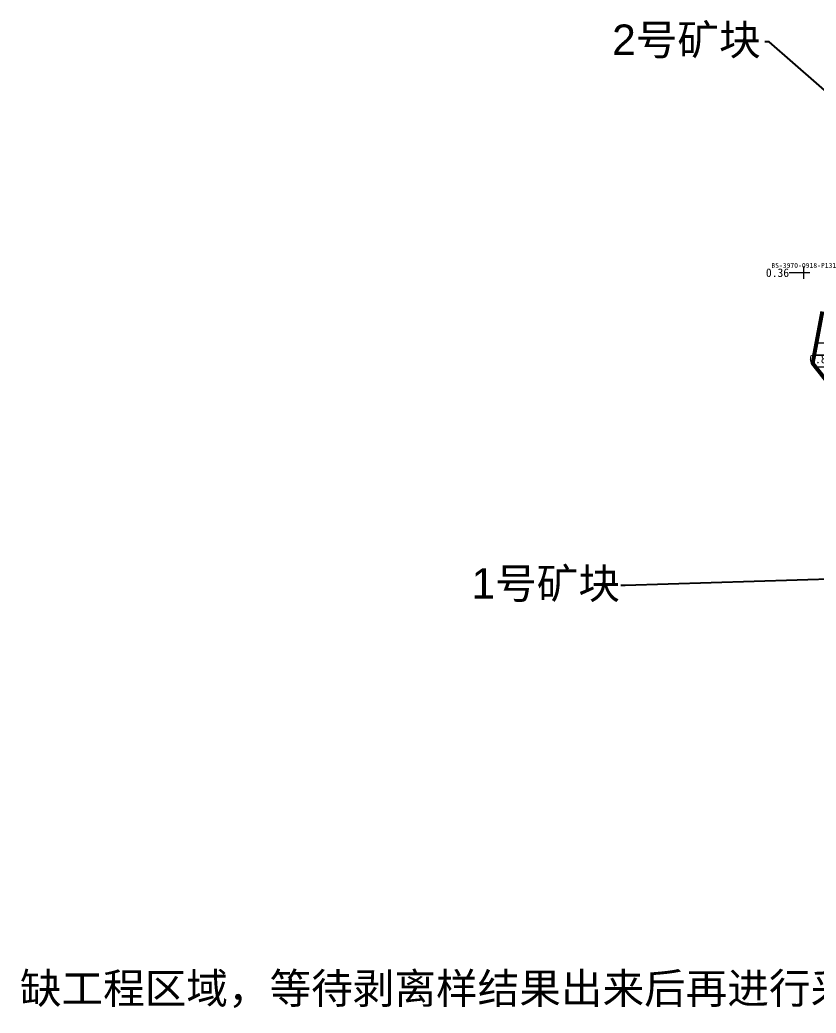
# Model space of a CAD drawing. Header units: inches. Extents: x 469796 to 469991, y 4349683 to 4349814.
# Drawn here: x 469796.4 to 469861.6, y 4349682.5 to 4349763.9 of the extents above; entities that cross this region are included whole.
import ezdxf
from ezdxf import colors
from ezdxf.entities.mleader import LeaderData, LeaderLine
from ezdxf.enums import TextEntityAlignment as Align
from ezdxf.math import Vec2, Vec3

# ---------------------------------------------------------------- set-up
doc = ezdxf.new("R2010")
doc.units = ezdxf.units.IN
doc.header["$MEASUREMENT"] = 0
for name, color, linetype, lineweight in [('点', 7, 'Continuous', 0), ('爆区方格网', 7, 'Continuous', 0), ('线条', 7, 'Continuous', 0), ('钻孔', 7, 'Continuous', 0)]:
    doc.layers.add(name, color=color, linetype=linetype, lineweight=lineweight)
doc.styles.add('3dmine_textStyle_2', font='', dxfattribs={"height": 1})
doc.styles.get("Standard").update_dxf_attribs({"font": 'arial.ttf'})
doc.styles.get('3dmine_textStyle_2').set_extended_font_data('SimSun-ExtB')

msp = doc.modelspace()

# ---------------------------------------------------------------- hatches: boundary and pattern name
at = {"layer": '钻孔', "linetype": 'Continuous', "lineweight": 0, "true_color": 0x808080, "extrusion": (0, 1, 0)}
msp.add_hatch(color=8, dxfattribs=at).paths.add_polyline_path([(-469861.594, 3960.398), (-469860.594, 3960.398), (-469860.594, 3972.398), (-469861.594, 3972.398)], flags=0)

# ---------------------------------------------------------------- linework, layer by layer
at = {"color": 5, "linetype": 'Continuous', "lineweight": 53, "elevation": 3966.246}
msp.add_lwpolyline([(469862.112, 4349740.002), (469861.303, 4349735.776), (469864.089, 4349732.247)], dxfattribs=at)
at = {"layer": '点', "color": 138, "linetype": 'Continuous', "lineweight": 0, "true_color": 0x004c4c, "elevation": 3972.398}
for points in [[(469861.094, 4349743.184), (469860.094, 4349743.184)], [(469860.594, 4349742.684), (469860.594, 4349743.684)]]:
    msp.add_lwpolyline(points, dxfattribs=at)
at = {"layer": '爆区方格网', "color": 4, "linetype": 'Continuous', "lineweight": 0, "true_color": 0x00ffff, "elevation": 3972.193}
for points in [[(469862.304, 4349736.442), (469861.43, 4349736.442), (469861.622, 4349737.442), (469862.304, 4349737.442), (469862.304, 4349736.442)], [(469862.304, 4349735.442), (469861.567, 4349735.442), (469861.304, 4349735.775), (469861.304, 4349735.782), (469861.43, 4349736.442), (469862.304, 4349736.442), (469862.304, 4349735.442)]]:
    msp.add_lwpolyline(points, dxfattribs=at)
at = {"layer": '线条', "color": 138, "linetype": 'Continuous', "lineweight": 0, "true_color": 0x004c4c, "elevation": 3972.398}
msp.add_lwpolyline([(469860.594, 4349743.184), (469860.594, 4349743.184), (469860.594, 4349743.184)], dxfattribs=at)
at = {"layer": '钻孔', "color": 8, "linetype": 'Continuous', "lineweight": 0, "true_color": 0x808080}
for elevation in [3972.398, 3960.398]:
    msp.add_lwpolyline([(469860.594, 4349743.184), (469859.394, 4349743.184)], dxfattribs=dict(at, elevation=elevation))

# ---------------------------------------------------------------- texts
at = {"layer": '钻孔', "color": 138, "linetype": 'Continuous', "lineweight": 0, "true_color": 0x004c4c, "style": '3dmine_textStyle_2'}
msp.add_text('BS-3970-0918-P131', height=0.4, dxfattribs=at).set_placement((469860.594, 4349743.584, 3972.398), align=Align.CENTER)
at = {"layer": '钻孔', "color": 8, "linetype": 'Continuous', "lineweight": 0, "true_color": 0x808080, "style": '3dmine_textStyle_2'}
msp.add_text('0.36', height=0.7, dxfattribs=at).set_placement((469859.394, 4349743.184, 3966.398), align=Align.MIDDLE_RIGHT)
at = {"layer": '钻孔', "color": 4, "linetype": 'Continuous', "lineweight": 0, "true_color": 0x00ffff, "style": '3dmine_textStyle_2'}
msp.add_text('0.88', height=0.7, dxfattribs=at).set_placement((469862.944, 4349736.117, 3966.244), align=Align.MIDDLE_RIGHT)

# ---------------------------------------------------------------- leaders
ml = msp.add_multileader_mtext('Standard')
ml.set_content('2{\\f宋体|b0|i0|c134|p2;号矿块}', color=256)
ml.set_leader_properties()
ml.build(insert=Vec2(0, 0))
ml.multileader.update_dxf_attribs({"dogleg_length": 0.36, "arrow_head_size": 0.18})
ctx = ml.context
ctx.base_point, ctx.char_height, ctx.arrow_head_size, ctx.landing_gap_size, ctx.plane_origin = Vec3(469844.799, 4349762.09, 3972.334), 2.5, 0.18, 0.09, Vec3(469872.304, 4349749.383, 3972.334)
notes = []
notes.append((ctx, [(0, (1, 1, 0), (469857.765, 4349762.09, 3972.334), (-1, 0), 0.36, [(0, [(469872.304, 4349749.383, 3972.334)], 256, [])])]))
ctx.mtext.insert, ctx.mtext.flow_direction = Vec3(469844.889, 4349763.522, 3972.334), 5
ml = msp.add_multileader_mtext('Standard')
ml.set_content('{\\f宋体|b0|i0|c134|p2;缺工程区域，等待剥离样结果出来后再进行采剥}', color=256)
ml.set_leader_properties()
ml.build(insert=Vec2(0, 0))
ml.multileader.update_dxf_attribs({"dogleg_length": 0.36, "arrow_head_size": 0.18})
ctx = ml.context
ctx.base_point, ctx.char_height, ctx.arrow_head_size, ctx.landing_gap_size, ctx.plane_origin = Vec3(469796.274, 4349684.357), 2.5, 0.18, 0.09, Vec3(469897.204, 4349718.881)
notes.append((ctx, [(0, (1, 1, 0), (469871.493, 4349684.357), (-1, 0), 0.36, [(0, [(469897.204, 4349718.881)], 256, [])])]))
ctx.mtext.insert, ctx.mtext.flow_direction = Vec3(469796.364, 4349685.795), 5
ml = msp.add_multileader_mtext('Standard')
ml.set_content('1{\\f宋体|b0|i0|c134|p2;号矿块}', color=256)
ml.set_leader_properties()
ml.build(insert=Vec2(0, 0))
ml.multileader.update_dxf_attribs({"dogleg_length": 0.36, "arrow_head_size": 0.18})
ctx = ml.context
ctx.base_point, ctx.char_height, ctx.arrow_head_size, ctx.landing_gap_size, ctx.plane_origin = Vec3(469833.272, 4349717.543, 3972.854), 2.5, 0.18, 0.09, Vec3(469874.804, 4349718.442, 3972.854)
notes.append((ctx, [(0, (1, 1, 0), (469845.961, 4349717.543, 3972.854), (-1, 0), 0.36, [(0, [(469874.804, 4349718.442, 3972.854)], 256, [])])]))
ctx.mtext.insert, ctx.mtext.flow_direction = Vec3(469833.362, 4349718.975, 3972.854), 5
for ctx, leaders in notes:
    for number, flags, end, landing, length, lines in leaders:
        leader = LeaderData()
        leader.index, (leader.has_last_leader_line, leader.has_dogleg_vector, leader.attachment_direction) = number, flags
        leader.last_leader_point, leader.dogleg_vector, leader.dogleg_length = Vec3(end), Vec3(landing), length
        for number, points, colour, breaks in lines:
            line = LeaderLine()
            line.index, line.vertices, line.color, line.breaks = number, Vec3.list(points), colors.encode_raw_color(colour), breaks
            leader.lines.append(line)
        ctx.leaders.append(leader)

doc.saveas('drawing.dxf')
